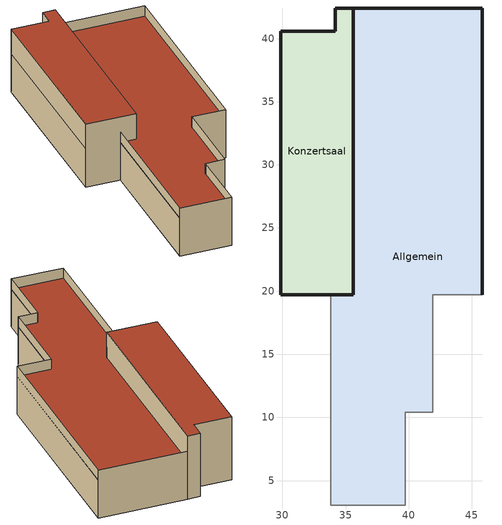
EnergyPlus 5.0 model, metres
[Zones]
Konzertsaal
 floor ground (GROUND_FLOOR): 35.62,42.42 35.62,19.71 29.87,19.71 29.87,40.57 34.17,40.57 34.17,42.42 z0
 wall outside (EXT_WALL): 29.87,19.71 35.62,19.71 35.62,42.42 34.17,42.42 34.17,40.57 29.87,40.57 z0:7.79; 29.87,40.57 29.87,19.71 z4.68:7.79
 wall inside (ADJ_WALL): 29.87,40.57 29.87,19.71 z0:4.68
 roof outside (EXT_ROOF): 29.87,40.57 29.87,19.71 35.62,19.71 35.62,42.42 34.17,42.42 34.17,40.57 z7.79
Allgemein
 floor ground (GROUND_FLOOR): 45.82,42.42 45.82,19.71 41.91,19.71 41.91,10.41 39.71,10.41 39.71,3.06 33.81,3.06 33.81,19.71 35.62,19.71 35.62,42.42 z0
 wall outside (EXT_WALL): 45.82,19.71 45.82,42.42 35.62,42.42 35.62,19.71 33.81,19.71 z0:5.93
 wall inside (ADJ_WALL): 33.81,19.71 33.81,3.06 39.71,3.06 39.71,10.41 41.91,10.41 41.91,19.71 45.82,19.71 z0:5.93
 roof outside (EXT_ROOF): 35.62,42.42 35.62,19.71 33.81,19.71 33.81,3.06 39.71,3.06 39.71,10.41 41.91,10.41 41.91,19.71 45.82,19.71 45.82,42.42 z4.68
[Building]
TRNSYS17: North Axis {deg}=0; Terrain=City; Loads Convergence Tolerance Value=0; Temperature Convergence Tolerance Value {deltaC}=0; Solar Distribution=FullInteriorAndExterior; Maximum Number of Warmup Days=0
[Site:Location]
not used: Latitude {deg}=0; Longitude {deg}=0; Time Zone {hr}=0; Elevation {m}=0
[Construction]
GROUND_FLOOR; EXT_WALL; EXT_ROOF; ADJ_WALL: 
[WindowProperty:ShadingControl]
ESHADE=0; ISHADE=INPUT 1*MAX_ISHADE : SHADECNTRL=ISHADE_INTERNAL
[SurfaceProperty:OtherSideCoefficients]
BOUNDARY=IDENTICAL; BOUNDARY=INPUT 1*TBOUNDARY; BOUNDARY=INPUT 1*TBOUNDARY_2; BOUNDARY=INPUT 1*TBOUNDARY_3; BOUNDARY=INPUT 1*TGROUND; BOUNDARY=20; BOUNDARY=15
[Zone] Multiplier=1
Konzertsaal; Allgemein
